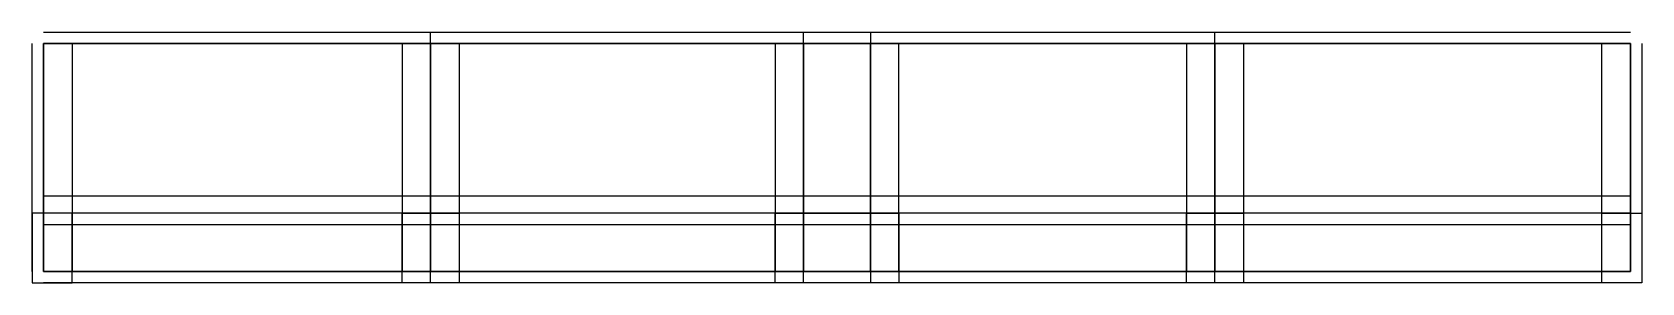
# Model space of a CAD drawing. Header units: millimetres. Extents: x -2 to 281, y -2 to 42.
import ezdxf

# ---------------------------------------------------------------- set-up
doc = ezdxf.new("R2010")
doc.units = ezdxf.units.MM
doc.layers.get('0').update_dxf_attribs({"lineweight": 25, "true_color": 0xffffff})
for name, color, linetype, lineweight, true_color in [('construction', 1, 'Continuous', 25, 0xff0000), ('decoupe_1', 7, 'Continuous', 25, 0x000000), ('decoupe_2', 7, 'Continuous', 25, 0x000000), ('ext', 7, 'Continuous', 25, 0x000000), ('plexi', 2, 'Continuous', 25, 0xffff00), ('poche_angle', 7, 'Continuous', 25, 0x000000), ('poche_profile_1', 7, 'Continuous', 25, 0x000000), ('poche_profile_2', 7, 'Continuous', 25, 0x000000), ('poche_profile_3', 7, 'Continuous', 25, 0x000000), ('poche_profile_4', 7, 'Continuous', 25, 0x000000), ('poche_profile_5', 7, 'Continuous', 25, 0x000000), ('profile', 4, 'Continuous', 25, 0x00ffff), ('rainure_angle_1', 7, 'Continuous', 25, 0x000000), ('rainure_angle_2', 7, 'Continuous', 25, 0x000000)]:
    doc.layers.add(name, color=color, linetype=linetype, lineweight=lineweight, true_color=true_color)

msp = doc.modelspace()

# ---------------------------------------------------------------- linework, layer by layer
for p, q in [((68, 40), (0, 40)), ((0, 40), (0, 0)), ((133.5, 40), (68, 40)), ((68, 40), (68, 0)), ((68, 0), (68, 40)), ((145.280972, 40), (133.5, 40)), ((133.5, 40), (133.5, 0)), ((133.5, 0), (133.5, 40)), ((205.780972, 40), (145.280972, 40)), ((145.280972, 40), (145.280972, 0)), ((145.280972, 0), (145.280972, 40)), ((278.780972, 40), (205.780972, 40)), ((205.780972, 40), (205.780972, 0)), ((205.780972, 0), (205.780972, 40)), ((278.780972, 0), (278.780972, 40)), ((0, 0), (68, 0)), ((68, 0), (133.5, 0)), ((133.5, 0), (145.280972, 0)), ((145.280972, 0), (205.780972, 0)), ((205.780972, 0), (278.780972, 0))]:
    msp.add_line(p, q)
at = {"layer": 'construction'}
for p, q in [((-2, 0), (-2, 40)), ((0, 42), (278.780972, 42)), ((5, 40), (5, 0)), ((63, 40), (63, 0)), ((73, 40), (73, 0)), ((128.5, 40), (128.5, 0)), ((150.280972, 0), (150.280972, 40)), ((200.780972, 40), (200.780972, 0)), ((210.780972, 40), (210.780972, 0)), ((273.780972, 0), (273.780972, 40)), ((280.780972, 40), (280.780972, 0)), ((278.780972, 10.2), (0, 10.2)), ((278.780972, -2), (0, -2))]:
    msp.add_line(p, q, dxfattribs=at)
at = {"layer": 'decoupe_1'}
msp.add_line((0, 40), (0, 0), dxfattribs=at)
at = {"layer": 'decoupe_2'}
msp.add_line((278.780972, 0), (278.780972, 40), dxfattribs=at)
at = {"layer": 'ext'}
for p, q in [((0, 40), (278.780972, 40)), ((0, 0), (0, 40)), ((278.780972, 40), (278.780972, 0)), ((278.780972, 0), (0, 0))]:
    msp.add_line(p, q, dxfattribs=at)
at = {"layer": 'plexi'}
msp.add_line((278.780972, 13.2), (0, 13.2), dxfattribs=at)
at = {"layer": 'poche_angle'}
for p, q in [((133.5, 42), (145.280972, 42)), ((133.5, -2), (133.5, 42)), ((145.280972, 42), (145.280972, -2)), ((145.280972, -2), (133.5, -2))]:
    msp.add_line(p, q, dxfattribs=at)
at = {"layer": 'poche_profile_1'}
for p, q in [((5, 10.2), (-2, 10.2)), ((-2, 10.2), (-2, -2)), ((5, -2), (5, 10.2)), ((-2, -2), (5, -2))]:
    msp.add_line(p, q, dxfattribs=at)
at = {"layer": 'poche_profile_2'}
for p, q in [((63, 10.2), (73, 10.2)), ((63, -2), (63, 10.2)), ((73, 10.2), (73, -2)), ((73, -2), (63, -2))]:
    msp.add_line(p, q, dxfattribs=at)
at = {"layer": 'poche_profile_3'}
for p, q in [((128.5, 10.2), (150.280972, 10.2)), ((128.5, -2), (128.5, 10.2)), ((150.280972, 10.2), (150.280972, -2)), ((150.280972, -2), (128.5, -2))]:
    msp.add_line(p, q, dxfattribs=at)
at = {"layer": 'poche_profile_4'}
for p, q in [((200.780972, 10.2), (210.780972, 10.2)), ((200.780972, -2), (200.780972, 10.2)), ((210.780972, 10.2), (210.780972, -2)), ((210.780972, -2), (200.780972, -2))]:
    msp.add_line(p, q, dxfattribs=at)
at = {"layer": 'poche_profile_5'}
for p, q in [((273.780972, 10.2), (280.780972, 10.2)), ((273.780972, -2), (273.780972, 10.2)), ((280.780972, 10.2), (280.780972, -2)), ((280.780972, -2), (273.780972, -2))]:
    msp.add_line(p, q, dxfattribs=at)
at = {"layer": 'profile'}
msp.add_line((278.780972, 8.2), (0, 8.2), dxfattribs=at)
at = {"layer": 'rainure_angle_1'}
msp.add_line((68, -2), (68, 42), dxfattribs=at)
at = {"layer": 'rainure_angle_2'}
msp.add_line((205.780972, -2), (205.780972, 42), dxfattribs=at)

doc.saveas('drawing.dxf')
